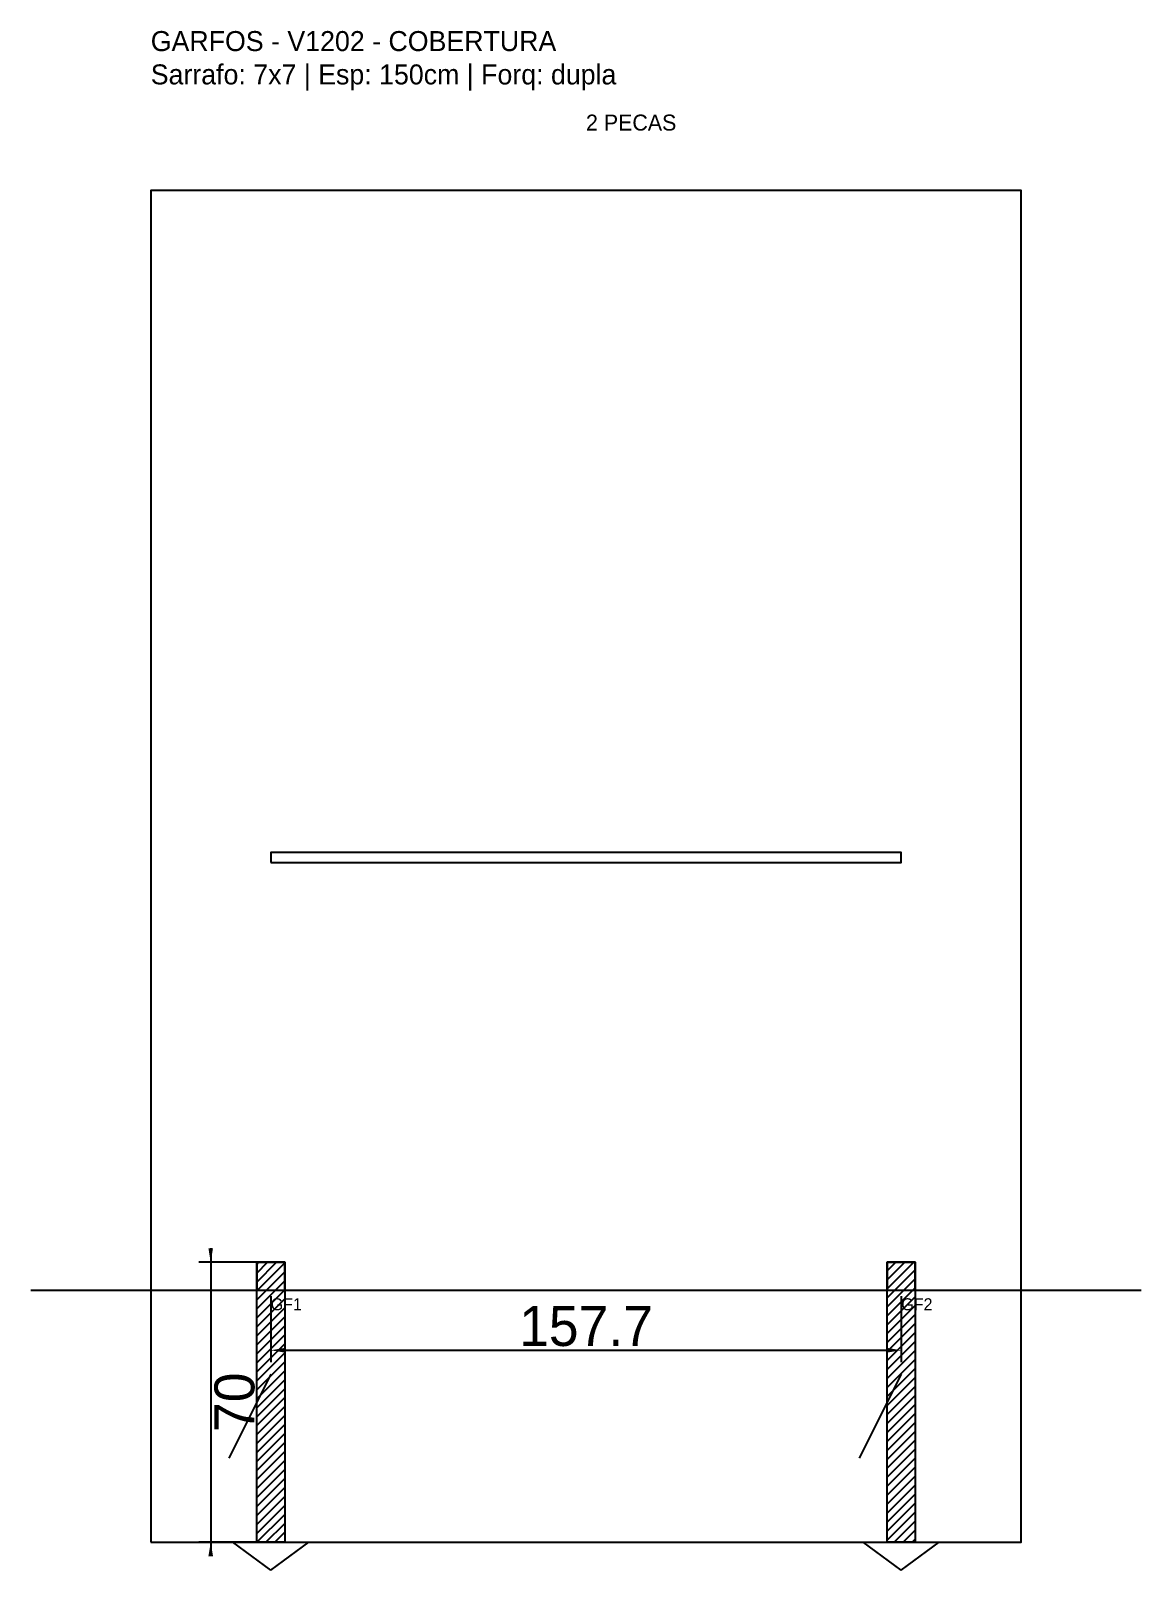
# Model space of a CAD drawing. Header units: metres. Extents: x -30 to 248, y -77 to 308.
import ezdxf

# ---------------------------------------------------------------- set-up
doc = ezdxf.new("R2010")
doc.units = ezdxf.units.M
for name, color, linetype in [('BARRA_ANCORAGEM', 1, 'Continuous'), ('COTA', 241, 'Continuous'), ('GARFOS OK', 3, 'Continuous'), ('NOME DA VIGA', 6, 'Continuous'), ('SARR_7x7', 40, 'Continuous'), ('TIRAS REESCORAMENTO', 252, 'Continuous'), ('VIGAS', 3, 'Continuous')]:
    doc.layers.add(name, color=color, linetype=linetype)
doc.dimstyles.new('EZ DXF', dxfattribs={"dimtxt": 10, "dimasz": 3.5, "dimexe": 3, "dimexo": 1.5, "dimgap": 1, "dimtad": 1, "dimdec": 1, "dimdsep": 46, "dimcen": 2.5, "dimazin": 3, "dimtfac": 1, "dimtmove": 0, "dimatfit": 3})

msp = doc.modelspace()

# ---------------------------------------------------------------- hatches: boundary and pattern name
at = {"layer": 'COTA'}
h = msp.add_hatch(dxfattribs=at)
h.set_pattern_fill('ANSI31', scale=0.5)
h.paths.add_polyline_path([(26.5, 0), (33.5, 0), (33.5, -70), (26.5, -70)])
h = msp.add_hatch(dxfattribs=at)
h.set_pattern_fill('ANSI31', scale=0.5)
h.paths.add_polyline_path([(184.211463, 0), (191.211463, 0), (191.211463, -70), (184.211463, -70)])

# ---------------------------------------------------------------- linework, layer by layer
at = {"layer": 'BARRA_ANCORAGEM'}
for p, q in [((30, -28), (19.5, -49)), ((187.711463, -28), (177.211463, -49))]:
    msp.add_line(p, q, dxfattribs=at)
at = {"layer": 'GARFOS OK', "linetype": 'CONTINUOUS'}
msp.add_line((-30, -7), (247.711463, -7), dxfattribs=at)
at = {"layer": 'GARFOS OK'}
for p, q in [((30, -77), (20.5, -70)), ((20.5, -70), (39.5, -70)), ((30, -77), (39.5, -70)), ((187.711463, -77), (178.211463, -70)), ((178.211463, -70), (197.211463, -70)), ((187.711463, -77), (197.211463, -70))]:
    msp.add_line(p, q, dxfattribs=at)
for points in [[(26.5, 0), (33.5, 0), (33.5, -70), (26.5, -70), (26.5, 0)], [(184.211463, 0), (191.211463, 0), (191.211463, -70), (184.211463, -70), (184.211463, 0)]]:
    msp.add_lwpolyline(points, dxfattribs=at)
at = {"layer": 'SARR_7x7'}
for points in [[(26.5, -7), (33.5, -7), (33.5, 0), (26.5, 0), (26.5, -7)], [(184.211463, -7), (191.211463, -7), (191.211463, 0), (184.211463, 0), (184.211463, -7)]]:
    msp.add_lwpolyline(points, dxfattribs=at)
at = {"layer": 'TIRAS REESCORAMENTO'}
msp.add_lwpolyline([(30, 100), (187.711463, 100), (187.711463, 102.5), (30, 102.5), (30, 100)], dxfattribs=at)
at = {"layer": 'VIGAS'}
msp.add_lwpolyline([(0, -70), (217.711463, -70), (217.711463, 268), (0, 268), (0, -70)], dxfattribs=at)

# ---------------------------------------------------------------- texts
at = {"layer": 'NOME DA VIGA'}
for s, height, p in [('2 PECAS', 4, (108.855731, 283)), ('GF1', 3, (30, -12)), ('GF2', 3, (187.711463, -12))]:
    msp.add_text(s, height=height, dxfattribs=at).set_placement(p)
at = {"layer": 'NOME DA VIGA', "insert": (0, 293), "char_height": 5, "attachment_point": 7}
msp.add_mtext('GARFOS - V1202 - COBERTURA\\PSarrafo: 7x7 | Esp: 150cm | Forq: dupla', dxfattribs=at)

# ---------------------------------------------------------------- dimensions: what is measured, and where the dimension line sits
at = {"layer": 'COTA'}
msp.add_linear_dim(base=(15, 0), p1=(30, 0), p2=(30, -70), angle=90, dimstyle='EZ DXF', dxfattribs=at).render()
msp.add_linear_dim(base=(30, -22), p1=(30, -7), p2=(187.711463, -7), dimstyle='EZ DXF', dxfattribs=at).render()

doc.saveas('drawing.dxf')
